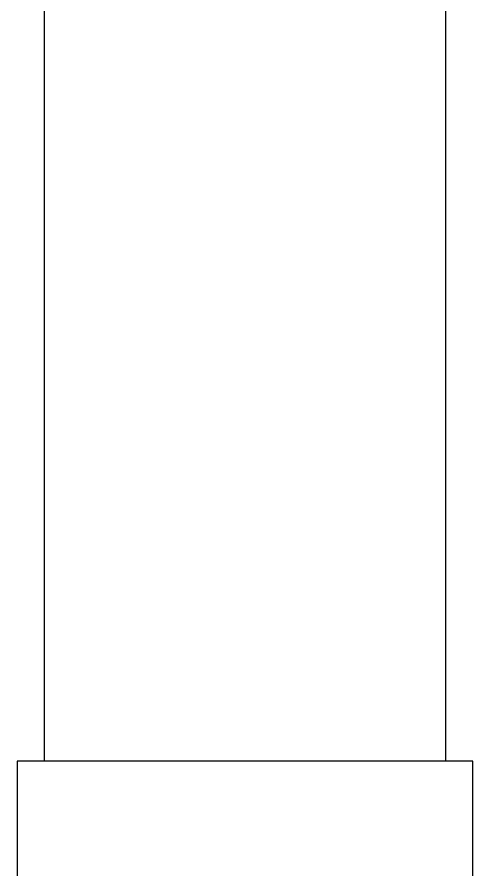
# Model space of a CAD drawing. Header units: millimetres. Extents: x 1735 to 8164, y 2313 to 5880.
# Drawn here: x 2171.3 to 2272.9, y 5035.9 to 5225.9 of the extents above; entities that cross this region are included whole.
import ezdxf

# ---------------------------------------------------------------- set-up
doc = ezdxf.new("R2010")
doc.units = ezdxf.units.MM
doc.header["$LTSCALE"] = 45
doc.header["$MEASUREMENT"] = 0
doc.linetypes.add('SLD-Solid', pattern=[0])

msp = doc.modelspace()

# ---------------------------------------------------------------- linework, layer by layer
at = {"color": 7, "linetype": 'SLD-Solid', "lineweight": 25}
for p, q in [((2177.35, 5358.81), (2177.35, 5060.08)), ((2266.81, 5060.08), (2266.81, 5358.81)), ((2171.28, 5060.08), (2171.28, 5018.01)), ((2222.08, 5060.08), (2171.28, 5060.08)), ((2272.88, 5060.08), (2222.08, 5060.08)), ((2272.88, 5018.01), (2272.88, 5060.08))]:
    msp.add_line(p, q, dxfattribs=at)

doc.saveas('drawing.dxf')
